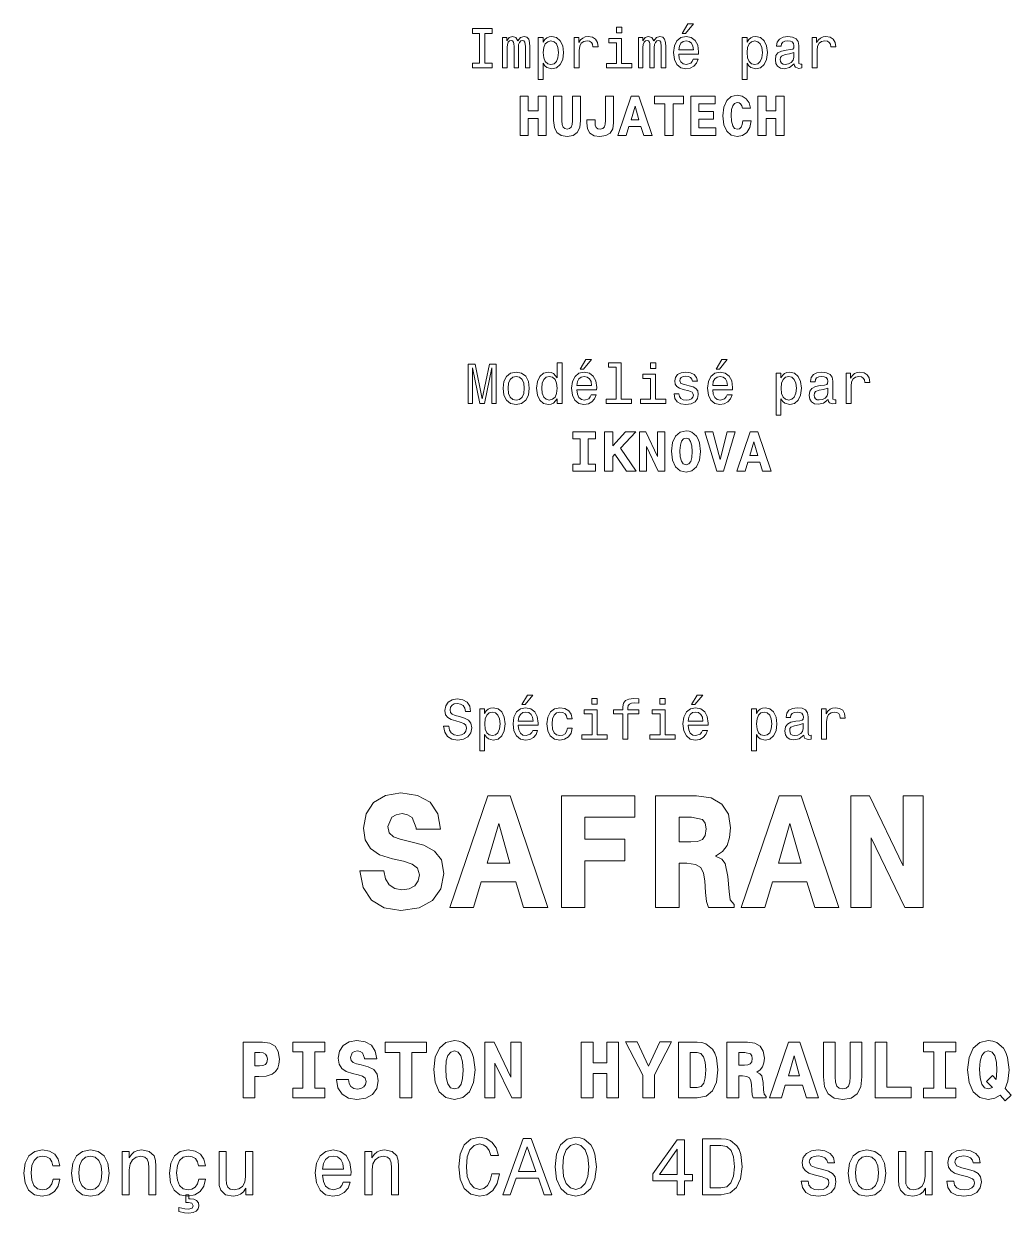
# Model space of a CAD drawing. Extents: x 101 to 238, y 93 to 199.
# Drawn here: x 100.6 to 188.8, y 92.8 to 199.1 of the extents above; entities that cross this region are included whole.
import ezdxf

# ---------------------------------------------------------------- set-up
doc = ezdxf.new("R2010")
doc.units = 0

msp = doc.modelspace()

# ---------------------------------------------------------------- linework, layer by layer
at = {"color": 7, "lineweight": 13}
for points in [[(159.386169, 198.219742), (159.683716, 198.219742), (160.384735, 199.077087), (159.890488, 199.077087)], [(141.286026, 195.567001), (140.640488, 195.567001), (140.640488, 195.143372), (142.395538, 195.143372), (142.395538, 195.567001), (141.75, 195.567001), (141.75, 198.219742), (142.395538, 198.219742), (142.395538, 198.643372), (140.640488, 198.643372), (140.640488, 198.219742), (141.286026, 198.219742)], [(143.333572, 195.143372), (143.742081, 195.143372), (143.742081, 196.953888), (143.767288, 197.226227), (143.842941, 197.422913), (143.958939, 197.53891), (144.110229, 197.58429), (144.231262, 197.543945), (144.311966, 197.443085), (144.35231, 197.271606), (144.367432, 197.044662), (144.367432, 195.143372), (144.750717, 195.143372), (144.750717, 196.953888), (144.77594, 197.221176), (144.851578, 197.417862), (144.972626, 197.53891), (145.123917, 197.58429), (145.244965, 197.543945), (145.325653, 197.443085), (145.376083, 197.044662), (145.376083, 195.143372), (145.784576, 195.143372), (145.784576, 197.014404), (145.759369, 197.40274), (145.67868, 197.700287), (145.517288, 197.881851), (145.255051, 197.947403), (144.947403, 197.846542), (144.710373, 197.554031), (144.523773, 197.841492), (144.21109, 197.947403), (143.92363, 197.846542), (143.726944, 197.564117), (143.726944, 197.851578), (143.333572, 197.851578)], [(146.964691, 197.432999), (146.964691, 197.851578), (146.520889, 197.851578), (146.520889, 194.094376), (146.964691, 194.094376), (146.964691, 195.556915), (147.121033, 195.319885), (147.297546, 195.163544), (147.741348, 195.047546), (148.164978, 195.143372), (148.497833, 195.430832), (148.714691, 195.88472), (148.795395, 196.5), (148.714691, 197.110229), (148.497833, 197.564117), (148.164978, 197.846542), (147.741348, 197.947403), (147.499283, 197.917145), (147.292511, 197.82132), (147.115997, 197.659943)], [(149.748566, 195.143372), (150.192368, 195.143372), (150.192368, 196.691635), (150.237747, 197.064835), (150.373917, 197.332138), (150.595825, 197.493515), (150.893372, 197.548996), (151.11528, 197.513687), (151.281708, 197.412827), (151.382568, 197.241348), (151.417862, 197.009369), (151.866714, 197.009369), (151.806198, 197.417862), (151.639771, 197.710373), (151.362396, 197.886887), (150.984146, 197.947403), (150.726944, 197.907059), (150.505035, 197.806198), (150.30835, 197.63472), (150.152023, 197.40274), (150.152023, 197.851578), (149.748566, 197.851578)], [(153.974777, 195.516571), (153.974777, 197.760803), (152.835022, 197.760803), (152.835022, 197.382568), (153.530975, 197.382568), (153.530975, 195.516571), (152.623199, 195.516571), (152.623199, 195.143372), (154.892654, 195.143372), (154.892654, 195.516571)], [(153.989914, 198.764404), (153.520889, 198.764404), (153.520889, 198.260086), (153.989914, 198.260086)], [(155.477661, 195.143372), (155.886169, 195.143372), (155.886169, 196.953888), (155.911377, 197.226227), (155.98703, 197.422913), (156.103027, 197.53891), (156.254318, 197.58429), (156.375366, 197.543945), (156.456055, 197.443085), (156.496399, 197.271606), (156.511536, 197.044662), (156.511536, 195.143372), (156.894806, 195.143372), (156.894806, 196.953888), (156.920029, 197.221176), (156.995682, 197.417862), (157.116714, 197.53891), (157.268005, 197.58429), (157.389053, 197.543945), (157.469742, 197.443085), (157.520172, 197.044662), (157.520172, 195.143372), (157.92868, 195.143372), (157.92868, 197.014404), (157.903458, 197.40274), (157.822769, 197.700287), (157.661377, 197.881851), (157.399139, 197.947403), (157.091492, 197.846542), (156.854462, 197.554031), (156.667862, 197.841492), (156.355194, 197.947403), (156.067719, 197.846542), (155.871033, 197.564117), (155.871033, 197.851578), (155.477661, 197.851578)], [(159.078537, 196.368881), (160.853745, 196.368881), (160.858795, 196.575653), (160.778107, 197.155624), (160.556198, 197.58934), (160.203171, 197.851578), (159.734146, 197.947403), (159.275223, 197.846542), (158.922195, 197.564117), (158.695251, 197.105194), (158.614548, 196.5), (158.690201, 195.879684), (158.917145, 195.425797), (159.265137, 195.143372), (159.719025, 195.047546), (160.112396, 195.113113), (160.435165, 195.284576), (160.672195, 195.556915), (160.80835, 195.920029), (160.369598, 195.920029), (160.278824, 195.718292), (160.14769, 195.567001), (159.77449, 195.445969), (159.48703, 195.501434), (159.270172, 195.677948), (159.128967, 195.965424), (159.078537, 196.353745)], [(165.180832, 197.432999), (165.180832, 197.851578), (164.73703, 197.851578), (164.73703, 194.094376), (165.180832, 194.094376), (165.180832, 195.556915), (165.337173, 195.319885), (165.513687, 195.163544), (165.957489, 195.047546), (166.381119, 195.143372), (166.713974, 195.430832), (166.930832, 195.88472), (167.011536, 196.5), (166.930832, 197.110229), (166.713974, 197.564117), (166.381119, 197.846542), (165.957489, 197.947403), (165.715424, 197.917145), (165.508652, 197.82132), (165.332138, 197.659943)], [(169.407059, 195.496399), (169.407059, 195.481262), (169.432281, 195.309799), (169.507919, 195.188766), (169.825653, 195.092941), (170.072769, 195.133286), (170.072769, 195.476227), (169.966858, 195.46109), (169.825653, 195.526657), (169.80043, 195.728394), (169.80043, 197.130402), (169.739914, 197.48848), (169.5634, 197.740631), (169.255768, 197.891937), (168.822052, 197.947403), (168.398407, 197.886887), (168.085739, 197.715424), (167.889053, 197.44812), (167.823486, 197.095108), (167.823486, 197.064835), (168.221893, 197.064835), (168.257202, 197.276657), (168.368149, 197.427948), (168.549713, 197.518738), (168.806915, 197.554031), (169.054031, 197.528824), (169.230545, 197.453171), (169.336456, 197.322052), (169.371765, 197.140488), (169.351593, 196.92868), (169.270889, 196.822769), (169.069168, 196.772339), (168.690918, 196.731995), (168.257202, 196.641205), (167.94957, 196.479828), (167.768005, 196.227661), (167.71254, 195.854462), (167.76297, 195.521606), (167.919312, 195.27449), (168.171463, 195.118149), (168.519455, 195.062683), (168.988464, 195.168594)], [(171.000717, 195.143372), (171.444519, 195.143372), (171.444519, 196.691635), (171.489914, 197.064835), (171.626083, 197.332138), (171.847977, 197.493515), (172.145538, 197.548996), (172.367432, 197.513687), (172.533859, 197.412827), (172.63472, 197.241348), (172.670029, 197.009369), (173.118866, 197.009369), (173.05835, 197.417862), (172.891937, 197.710373), (172.614548, 197.886887), (172.236313, 197.947403), (171.979111, 197.907059), (171.757202, 197.806198), (171.560516, 197.63472), (171.404175, 197.40274), (171.404175, 197.851578), (171.000717, 197.851578)], [(147.66571, 195.445969), (147.368149, 195.51152), (147.151291, 195.713257), (147.015137, 196.041061), (146.969742, 196.5), (147.015137, 196.953888), (147.151291, 197.281708), (147.368149, 197.478394), (147.66571, 197.548996), (147.938034, 197.478394), (148.154907, 197.276657), (148.291061, 196.948853), (148.341492, 196.5), (148.291061, 196.046112), (148.154907, 195.713257), (147.938034, 195.51152)], [(159.078537, 196.742081), (159.134003, 197.090057), (159.270172, 197.34726), (159.476944, 197.503601), (159.749283, 197.559082), (160.016571, 197.503601), (160.223343, 197.34726), (160.349426, 197.090057), (160.394806, 196.742081)], [(165.881851, 195.445969), (165.58429, 195.51152), (165.367432, 195.713257), (165.231262, 196.041061), (165.185883, 196.5), (165.231262, 196.953888), (165.367432, 197.281708), (165.58429, 197.478394), (165.881851, 197.548996), (166.154175, 197.478394), (166.371033, 197.276657), (166.507202, 196.948853), (166.557632, 196.5), (166.507202, 196.046112), (166.371033, 195.713257), (166.154175, 195.51152)], [(169.356628, 196.091492), (169.296112, 195.829254), (169.13472, 195.627518), (168.892654, 195.496399), (168.595093, 195.451004), (168.403458, 195.476227), (168.267288, 195.556915), (168.181549, 195.69812), (168.156342, 195.894806), (168.176514, 196.07132), (168.257202, 196.197403), (168.579971, 196.338623), (168.988464, 196.399139), (169.356628, 196.520172)], [(144.902008, 192.596542), (144.902008, 189.096542), (145.638321, 189.096542), (145.638321, 190.624634), (146.505768, 190.624634), (146.505768, 189.096542), (147.23703, 189.096542), (147.23703, 192.596542), (146.505768, 192.596542), (146.505768, 191.285309), (145.638321, 191.285309), (145.638321, 192.596542)], [(147.90274, 192.596542), (147.90274, 190.427948), (147.973343, 189.797546), (148.195236, 189.348709), (148.568436, 189.091492), (149.108063, 189.000717), (149.632568, 189.091492), (150.010803, 189.353745), (150.237747, 189.797546), (150.3134, 190.427948), (150.3134, 192.596542), (149.577087, 192.596542), (149.577087, 190.407776), (149.551865, 190.079971), (149.476227, 189.842941), (149.329971, 189.706772), (149.108063, 189.661377), (148.896255, 189.706772), (148.75, 189.842941), (148.664261, 190.074936), (148.639038, 190.407776), (148.639038, 192.596542)], [(151.604462, 190.498566), (150.873199, 190.498566), (150.858063, 190.21109), (150.928665, 189.676514), (151.140488, 189.298279), (151.508636, 189.07637), (152.033142, 189.000717), (152.572769, 189.081406), (152.951004, 189.303314), (153.177948, 189.681564), (153.253601, 190.216141), (153.253601, 192.596542), (152.522339, 192.596542), (152.522339, 190.432999), (152.507202, 190.100143), (152.446686, 189.853027), (152.305466, 189.706772), (152.0634, 189.656342), (151.846542, 189.69165), (151.705322, 189.812683), (151.624634, 190.014404), (151.599426, 190.30188)], [(154.832123, 192.596542), (153.646973, 189.096542), (154.388321, 189.096542), (154.625351, 189.898422), (155.704605, 189.898422), (155.951721, 189.096542), (156.708206, 189.096542), (155.528091, 192.596542)], [(157.847977, 191.930832), (157.847977, 189.096542), (158.579254, 189.096542), (158.579254, 191.930832), (159.507202, 191.930832), (159.507202, 192.596542), (156.920029, 192.596542), (156.920029, 191.930832)], [(160.162827, 192.596542), (160.162827, 189.096542), (162.386887, 189.096542), (162.386887, 189.762253), (160.889038, 189.762253), (160.889038, 190.564117), (162.195236, 190.564117), (162.195236, 191.234863), (160.889038, 191.234863), (160.889038, 191.930832), (162.346542, 191.930832), (162.346542, 192.596542)], [(164.822769, 190.39769), (164.762238, 190.074936), (164.656342, 189.842941), (164.505035, 189.701736), (164.318436, 189.656342), (164.07132, 189.731995), (163.904892, 189.969025), (163.804031, 190.362396), (163.773773, 190.912109), (163.804031, 191.401291), (163.909943, 191.754318), (164.07637, 191.966141), (164.30835, 192.036743), (164.474777, 192.001434), (164.610947, 191.91066), (164.711807, 191.754318), (164.777374, 191.542511), (165.503601, 191.542511), (165.367432, 192.016571), (165.110229, 192.379684), (164.747116, 192.611679), (164.3134, 192.692368), (163.778809, 192.566284), (163.370316, 192.213257), (163.108063, 191.633286), (163.017288, 190.846542), (163.108063, 190.054749), (163.370316, 189.474777), (163.778809, 189.121765), (164.3134, 189.000717), (164.78746, 189.096542), (165.16571, 189.368881), (165.427948, 189.807632), (165.559082, 190.39769)], [(166.154175, 192.596542), (166.154175, 189.096542), (166.890488, 189.096542), (166.890488, 190.624634), (167.757919, 190.624634), (167.757919, 189.096542), (168.489197, 189.096542), (168.489197, 192.596542), (167.757919, 192.596542), (167.757919, 191.285309), (166.890488, 191.285309), (166.890488, 192.596542)], [(155.175064, 191.72406), (155.523056, 190.48848), (154.817001, 190.48848)], [(150.278091, 168.219742), (150.575653, 168.219742), (151.276657, 169.077087), (150.782425, 169.077087)], [(162.422195, 168.219742), (162.719742, 168.219742), (163.420746, 169.077087), (162.926514, 169.077087)], [(140.257202, 165.143372), (140.645538, 165.143372), (140.645538, 168.320602), (141.301147, 165.143372), (141.734863, 165.143372), (142.385452, 168.320602), (142.385452, 165.143372), (142.778824, 165.143372), (142.778824, 168.643372), (142.163544, 168.643372), (141.518005, 165.556915), (140.877518, 168.643372), (140.257202, 168.643372)], [(148.210373, 165.561966), (148.210373, 165.143372), (148.654175, 165.143372), (148.654175, 168.764404), (148.215424, 168.764404), (148.215424, 167.438034), (147.877518, 167.82132), (147.670746, 167.912109), (147.433716, 167.947403), (147.005051, 167.846542), (146.672195, 167.564117), (146.455338, 167.110229), (146.379684, 166.5), (146.455338, 165.889771), (146.672195, 165.430832), (147.005051, 165.143372), (147.433716, 165.047546), (147.670746, 165.082855), (147.882568, 165.17363)], [(153.500717, 168.391205), (153.500717, 165.516571), (152.587891, 165.516571), (152.587891, 165.143372), (154.85231, 165.143372), (154.85231, 165.516571), (153.944519, 165.516571), (153.944519, 168.764404), (152.804749, 168.764404), (152.804749, 168.391205)], [(157.02594, 168.764404), (156.556915, 168.764404), (156.556915, 168.260086), (157.02594, 168.260086)], [(143.378967, 166.494949), (143.459656, 165.879684), (143.69165, 165.425797), (144.059799, 165.143372), (144.554031, 165.047546), (145.043228, 165.143372), (145.411377, 165.420746), (145.643372, 165.874634), (145.729111, 166.494949), (145.643372, 167.110229), (145.411377, 167.569168), (145.043228, 167.846542), (144.554031, 167.947403), (144.059799, 167.846542), (143.69165, 167.564117), (143.459656, 167.110229)], [(143.832855, 166.5), (143.878235, 166.953888), (144.019455, 167.281708), (144.246399, 167.483429), (144.554031, 167.554031), (144.856628, 167.483429), (145.083572, 167.286743), (145.224777, 166.953888), (145.275223, 166.5), (145.224777, 166.041061), (145.083572, 165.708206), (144.856628, 165.506485), (144.554031, 165.440918), (144.246399, 165.506485), (144.019455, 165.708206), (143.878235, 166.041061)], [(147.509369, 167.548996), (147.80188, 167.478394), (148.023773, 167.281708), (148.154907, 166.953888), (148.205338, 166.5), (148.154907, 166.041061), (148.023773, 165.713257), (147.80188, 165.51152), (147.509369, 165.445969), (147.231995, 165.51152), (147.020172, 165.713257), (146.878967, 166.046112), (146.833572, 166.5), (146.878967, 166.948853), (147.020172, 167.276657), (147.231995, 167.478394)], [(149.970459, 166.368881), (151.745682, 166.368881), (151.750717, 166.575653), (151.670029, 167.155624), (151.44812, 167.58934), (151.095108, 167.851578), (150.626083, 167.947403), (150.167145, 167.846542), (149.814117, 167.564117), (149.587173, 167.105194), (149.506485, 166.5), (149.582138, 165.879684), (149.809082, 165.425797), (150.157059, 165.143372), (150.610947, 165.047546), (151.004318, 165.113113), (151.327087, 165.284576), (151.564117, 165.556915), (151.700287, 165.920029), (151.261536, 165.920029), (151.170746, 165.718292), (151.039627, 165.567001), (150.666428, 165.445969), (150.378967, 165.501434), (150.162109, 165.677948), (150.020889, 165.965424), (149.970459, 166.353745)], [(149.970459, 166.742081), (150.02594, 167.090057), (150.162109, 167.34726), (150.368881, 167.503601), (150.641205, 167.559082), (150.908508, 167.503601), (151.11528, 167.34726), (151.241348, 167.090057), (151.286743, 166.742081)], [(157.010803, 165.516571), (157.010803, 167.760803), (155.871033, 167.760803), (155.871033, 167.382568), (156.567001, 167.382568), (156.567001, 165.516571), (155.659225, 165.516571), (155.659225, 165.143372), (157.92868, 165.143372), (157.92868, 165.516571)], [(160.016571, 166.721909), (159.587891, 166.822769), (159.270172, 166.938766), (159.164261, 167.175797), (159.194519, 167.342224), (159.30043, 167.463257), (159.471909, 167.53891), (159.719025, 167.569168), (159.956055, 167.53891), (160.142654, 167.44812), (160.263687, 167.311966), (160.314117, 167.130402), (160.747833, 167.130402), (160.747833, 167.140488), (160.672195, 167.468292), (160.465424, 167.72551), (160.142654, 167.886887), (159.719025, 167.947403), (159.290344, 167.886887), (158.977661, 167.720459), (158.780975, 167.473343), (158.720459, 167.16066), (158.765854, 166.858063), (158.907059, 166.646255), (159.139053, 166.494949), (159.476944, 166.389053), (159.971176, 166.268005), (160.273773, 166.141937), (160.354462, 166.041061), (160.384735, 165.889771), (160.33934, 165.703171), (160.218292, 165.561966), (160.021606, 165.471176), (159.759369, 165.440918), (159.481995, 165.471176), (159.280258, 165.577087), (159.144089, 165.748566), (159.088623, 165.985596), (158.659943, 165.985596), (158.730545, 165.582138), (158.937317, 165.289627), (159.265137, 165.113113), (159.719025, 165.047546), (160.193085, 165.113113), (160.541061, 165.289627), (160.752884, 165.572052), (160.828537, 165.940201), (160.773056, 166.257919), (160.616714, 166.474777), (160.359512, 166.615997)], [(162.114563, 166.368881), (163.889771, 166.368881), (163.894806, 166.575653), (163.814117, 167.155624), (163.592224, 167.58934), (163.239197, 167.851578), (162.770172, 167.947403), (162.311249, 167.846542), (161.958221, 167.564117), (161.731262, 167.105194), (161.650574, 166.5), (161.726227, 165.879684), (161.953171, 165.425797), (162.301147, 165.143372), (162.755051, 165.047546), (163.148422, 165.113113), (163.471191, 165.284576), (163.708221, 165.556915), (163.844376, 165.920029), (163.405624, 165.920029), (163.31485, 165.718292), (163.183716, 165.567001), (162.810516, 165.445969), (162.523056, 165.501434), (162.306198, 165.677948), (162.164993, 165.965424), (162.114563, 166.353745)], [(162.114563, 166.742081), (162.170029, 167.090057), (162.306198, 167.34726), (162.51297, 167.503601), (162.785309, 167.559082), (163.052597, 167.503601), (163.259369, 167.34726), (163.385452, 167.090057), (163.430832, 166.742081)], [(168.216858, 167.432999), (168.216858, 167.851578), (167.773056, 167.851578), (167.773056, 164.094376), (168.216858, 164.094376), (168.216858, 165.556915), (168.373199, 165.319885), (168.549713, 165.163544), (168.993515, 165.047546), (169.417145, 165.143372), (169.75, 165.430832), (169.966858, 165.88472), (170.047546, 166.5), (169.966858, 167.110229), (169.75, 167.564117), (169.417145, 167.846542), (168.993515, 167.947403), (168.751434, 167.917145), (168.544662, 167.82132), (168.368149, 167.659943)], [(168.917862, 165.445969), (168.620316, 165.51152), (168.403458, 165.713257), (168.267288, 166.041061), (168.221893, 166.5), (168.267288, 166.953888), (168.403458, 167.281708), (168.620316, 167.478394), (168.917862, 167.548996), (169.190201, 167.478394), (169.407059, 167.276657), (169.543228, 166.948853), (169.593658, 166.5), (169.543228, 166.046112), (169.407059, 165.713257), (169.190201, 165.51152)], [(172.443085, 165.496399), (172.443085, 165.481262), (172.468292, 165.309799), (172.543945, 165.188766), (172.861664, 165.092941), (173.108795, 165.133286), (173.108795, 165.476227), (173.002884, 165.46109), (172.861664, 165.526657), (172.836456, 165.728394), (172.836456, 167.130402), (172.77594, 167.48848), (172.599426, 167.740631), (172.291779, 167.891937), (171.858063, 167.947403), (171.434433, 167.886887), (171.121765, 167.715424), (170.925079, 167.44812), (170.859512, 167.095108), (170.859512, 167.064835), (171.257919, 167.064835), (171.293228, 167.276657), (171.404175, 167.427948), (171.585739, 167.518738), (171.842941, 167.554031), (172.090057, 167.528824), (172.266571, 167.453171), (172.372482, 167.322052), (172.407776, 167.140488), (172.387604, 166.92868), (172.306915, 166.822769), (172.105194, 166.772339), (171.726944, 166.731995), (171.293228, 166.641205), (170.985596, 166.479828), (170.804031, 166.227661), (170.748566, 165.854462), (170.798996, 165.521606), (170.955322, 165.27449), (171.207489, 165.118149), (171.555481, 165.062683), (172.02449, 165.168594)], [(174.036743, 165.143372), (174.480545, 165.143372), (174.480545, 166.691635), (174.52594, 167.064835), (174.662109, 167.332138), (174.884003, 167.493515), (175.181549, 167.548996), (175.403458, 167.513687), (175.569885, 167.412827), (175.670746, 167.241348), (175.706055, 167.009369), (176.154892, 167.009369), (176.094376, 167.417862), (175.927948, 167.710373), (175.650574, 167.886887), (175.272339, 167.947403), (175.015137, 167.907059), (174.793228, 167.806198), (174.596542, 167.63472), (174.440201, 167.40274), (174.440201, 167.851578), (174.036743, 167.851578)], [(172.392654, 166.091492), (172.332123, 165.829254), (172.170746, 165.627518), (171.92868, 165.496399), (171.631119, 165.451004), (171.439484, 165.476227), (171.303314, 165.556915), (171.217575, 165.69812), (171.192368, 165.894806), (171.21254, 166.07132), (171.293228, 166.197403), (171.615997, 166.338623), (172.02449, 166.399139), (172.392654, 166.520172)], [(158.438034, 160.881851), (158.523773, 160.074936), (158.786011, 159.484863), (159.194519, 159.121765), (159.734146, 159.000717), (160.263687, 159.121765), (160.677231, 159.479828), (160.934433, 160.059799), (161.030258, 160.846542), (160.934433, 161.62825), (160.823486, 161.945969), (160.677231, 162.208221), (160.263687, 162.566284), (160.01152, 162.657059), (159.734146, 162.692368), (159.199554, 162.566284), (158.791061, 162.213257), (158.528809, 161.643372)], [(150.257919, 161.991348), (150.257919, 159.701736), (149.617432, 159.701736), (149.617432, 159.096542), (151.63472, 159.096542), (151.63472, 159.701736), (150.994232, 159.701736), (150.994232, 161.991348), (151.63472, 161.991348), (151.63472, 162.596542), (149.617432, 162.596542), (149.617432, 161.991348)], [(152.456772, 162.596542), (152.456772, 159.096542), (153.182983, 159.096542), (153.182983, 160.412827), (153.364548, 160.609512), (154.408493, 159.096542), (155.291061, 159.096542), (153.878952, 161.139053), (155.260803, 162.596542), (154.327805, 162.596542), (153.182983, 161.355911), (153.182983, 162.596542)], [(155.5634, 162.596542), (155.5634, 159.096542), (156.193802, 159.096542), (156.193802, 161.280258), (157.247833, 159.096542), (157.827805, 159.096542), (157.827805, 162.596542), (157.197403, 162.596542), (157.197403, 160.40274), (156.143372, 162.596542)], [(159.734146, 162.041794), (159.971176, 161.966141), (160.137604, 161.739197), (160.238464, 161.360947), (160.273773, 160.836456), (160.243515, 160.317001), (160.14769, 159.953888), (159.981262, 159.731995), (159.744232, 159.661377), (159.48703, 159.73703), (159.315552, 159.97406), (159.219727, 160.372482), (159.189468, 160.932281), (159.224777, 161.411377), (159.330688, 161.759369), (159.502151, 161.966141)], [(162.13472, 162.601593), (161.403458, 162.601593), (162.47261, 159.096542), (163.067719, 159.096542), (164.136887, 162.601593), (163.395523, 162.601593), (162.770172, 160.125366)], [(165.458206, 162.596542), (164.273041, 159.096542), (165.014404, 159.096542), (165.251434, 159.898422), (166.330688, 159.898422), (166.577805, 159.096542), (167.33429, 159.096542), (166.154175, 162.596542)], [(165.801147, 161.72406), (166.149124, 160.48848), (165.443085, 160.48848)], [(138.528091, 136.298264), (138.069168, 136.298264), (138.170029, 135.763687), (138.422195, 135.370316), (138.810516, 135.133286), (139.335007, 135.047546), (139.854462, 135.128235), (140.242798, 135.350143), (140.489914, 135.69812), (140.580688, 136.157059), (140.505035, 136.570602), (140.293228, 136.837891), (139.950287, 137.014404), (139.491348, 137.145538), (139.097977, 137.241348), (138.840775, 137.35231), (138.694519, 137.513687), (138.649139, 137.765854), (138.694519, 137.992798), (138.825653, 138.164261), (139.027374, 138.280258), (139.304749, 138.320602), (139.587173, 138.270172), (139.809082, 138.134003), (139.955338, 137.907059), (140.02594, 137.599426), (140.484863, 137.599426), (140.484863, 137.609512), (140.404175, 138.083572), (140.167145, 138.4366), (139.793945, 138.658508), (139.289627, 138.734146), (138.835739, 138.658508), (138.482712, 138.446686), (138.255768, 138.118881), (138.175064, 137.695251), (138.240631, 137.317001), (138.432281, 137.059799), (138.734863, 136.888321), (139.148407, 136.757202), (139.556915, 136.641205), (139.864548, 136.530258), (140.051147, 136.368881), (140.116714, 136.106628), (140.056198, 135.83934), (139.899857, 135.637604), (139.662827, 135.51152), (139.355179, 135.471176), (139.012253, 135.526657), (138.75, 135.688034), (138.583572, 135.950287)], [(145.048996, 138.219742), (145.346542, 138.219742), (146.047546, 139.077087), (145.553314, 139.077087)], [(151.796829, 138.764404), (151.327805, 138.764404), (151.327805, 138.260086), (151.796829, 138.260086)], [(154.07637, 137.382568), (154.07637, 135.143372), (154.520172, 135.143372), (154.520172, 137.382568), (155.528824, 137.382568), (155.528824, 137.760803), (154.520172, 137.760803), (154.520172, 137.927231), (154.555481, 138.128967), (154.671463, 138.265137), (154.868149, 138.345825), (155.150574, 138.376083), (155.528824, 138.355911), (155.528824, 138.739197), (155.049713, 138.764404), (154.615997, 138.719025), (154.3134, 138.582855), (154.131836, 138.345825), (154.07637, 138.007919), (154.07637, 137.760803), (153.264404, 137.760803), (153.264404, 137.382568)], [(157.868881, 138.764404), (157.399857, 138.764404), (157.399857, 138.260086), (157.868881, 138.260086)], [(160.229111, 138.219742), (160.526657, 138.219742), (161.227661, 139.077087), (160.733429, 139.077087)], [(141.735596, 137.432999), (141.735596, 137.851578), (141.291779, 137.851578), (141.291779, 134.094376), (141.735596, 134.094376), (141.735596, 135.556915), (141.891937, 135.319885), (142.068436, 135.163544), (142.512253, 135.047546), (142.935883, 135.143372), (143.268738, 135.430832), (143.485596, 135.88472), (143.566284, 136.5), (143.485596, 137.110229), (143.268738, 137.564117), (142.935883, 137.846542), (142.512253, 137.947403), (142.270172, 137.917145), (142.0634, 137.82132), (141.886887, 137.659943)], [(142.4366, 135.445969), (142.139053, 135.51152), (141.922195, 135.713257), (141.786026, 136.041061), (141.740631, 136.5), (141.786026, 136.953888), (141.922195, 137.281708), (142.139053, 137.478394), (142.4366, 137.548996), (142.708939, 137.478394), (142.925797, 137.276657), (143.061966, 136.948853), (143.112396, 136.5), (143.061966, 136.046112), (142.925797, 135.713257), (142.708939, 135.51152)], [(144.741348, 136.368881), (146.516571, 136.368881), (146.521606, 136.575653), (146.440918, 137.155624), (146.219025, 137.58934), (145.865997, 137.851578), (145.396973, 137.947403), (144.938034, 137.846542), (144.585007, 137.564117), (144.358063, 137.105194), (144.277374, 136.5), (144.353027, 135.879684), (144.579971, 135.425797), (144.927948, 135.143372), (145.381836, 135.047546), (145.775208, 135.113113), (146.097977, 135.284576), (146.335007, 135.556915), (146.471176, 135.920029), (146.032425, 135.920029), (145.941635, 135.718292), (145.810516, 135.567001), (145.437317, 135.445969), (145.149857, 135.501434), (144.932999, 135.677948), (144.791779, 135.965424), (144.741348, 136.353745)], [(144.741348, 136.742081), (144.796829, 137.090057), (144.932999, 137.34726), (145.139771, 137.503601), (145.412109, 137.559082), (145.679398, 137.503601), (145.886169, 137.34726), (146.012253, 137.090057), (146.057632, 136.742081)], [(149.113831, 136.953888), (149.552597, 136.953888), (149.461823, 137.357346), (149.244949, 137.675079), (148.907059, 137.871765), (148.468292, 137.947403), (147.984146, 137.846542), (147.615997, 137.564117), (147.384003, 137.105194), (147.303314, 136.489914), (147.378967, 135.879684), (147.605911, 135.425797), (147.963974, 135.143372), (148.453171, 135.047546), (148.886887, 135.123199), (149.224777, 135.335007), (149.456772, 135.667862), (149.557632, 136.111664), (149.134003, 136.111664), (149.05835, 135.829254), (148.917145, 135.617432), (148.715424, 135.486313), (148.468292, 135.445969), (148.16066, 135.51152), (147.938766, 135.713257), (147.802597, 136.041061), (147.757202, 136.505035), (147.802597, 136.958939), (147.943802, 137.286743), (148.170746, 137.48848), (148.468292, 137.559082), (148.730545, 137.513687), (148.927231, 137.39769), (149.05835, 137.206055)], [(151.781693, 135.516571), (151.781693, 137.760803), (150.641937, 137.760803), (150.641937, 137.382568), (151.337891, 137.382568), (151.337891, 135.516571), (150.430115, 135.516571), (150.430115, 135.143372), (152.69957, 135.143372), (152.69957, 135.516571)], [(157.853745, 135.516571), (157.853745, 137.760803), (156.713974, 137.760803), (156.713974, 137.382568), (157.409943, 137.382568), (157.409943, 135.516571), (156.502167, 135.516571), (156.502167, 135.143372), (158.771606, 135.143372), (158.771606, 135.516571)], [(159.921478, 136.368881), (161.696686, 136.368881), (161.701721, 136.575653), (161.621033, 137.155624), (161.399139, 137.58934), (161.046112, 137.851578), (160.577087, 137.947403), (160.118164, 137.846542), (159.765137, 137.564117), (159.538177, 137.105194), (159.457489, 136.5), (159.533142, 135.879684), (159.760086, 135.425797), (160.108063, 135.143372), (160.561966, 135.047546), (160.955338, 135.113113), (161.278107, 135.284576), (161.515137, 135.556915), (161.651291, 135.920029), (161.21254, 135.920029), (161.121765, 135.718292), (160.990631, 135.567001), (160.617432, 135.445969), (160.329971, 135.501434), (160.113113, 135.677948), (159.971909, 135.965424), (159.921478, 136.353745)], [(159.921478, 136.742081), (159.976944, 137.090057), (160.113113, 137.34726), (160.319885, 137.503601), (160.592224, 137.559082), (160.859512, 137.503601), (161.066284, 137.34726), (161.192368, 137.090057), (161.237747, 136.742081)], [(166.023773, 137.432999), (166.023773, 137.851578), (165.579971, 137.851578), (165.579971, 134.094376), (166.023773, 134.094376), (166.023773, 135.556915), (166.180115, 135.319885), (166.356628, 135.163544), (166.80043, 135.047546), (167.22406, 135.143372), (167.556915, 135.430832), (167.773773, 135.88472), (167.854462, 136.5), (167.773773, 137.110229), (167.556915, 137.564117), (167.22406, 137.846542), (166.80043, 137.947403), (166.55835, 137.917145), (166.351578, 137.82132), (166.175064, 137.659943)], [(166.724777, 135.445969), (166.427231, 135.51152), (166.210373, 135.713257), (166.074203, 136.041061), (166.028809, 136.5), (166.074203, 136.953888), (166.210373, 137.281708), (166.427231, 137.478394), (166.724777, 137.548996), (166.997116, 137.478394), (167.213974, 137.276657), (167.350143, 136.948853), (167.400574, 136.5), (167.350143, 136.046112), (167.213974, 135.713257), (166.997116, 135.51152)], [(170.25, 135.496399), (170.25, 135.481262), (170.275208, 135.309799), (170.350861, 135.188766), (170.668579, 135.092941), (170.91571, 135.133286), (170.91571, 135.476227), (170.809799, 135.46109), (170.668579, 135.526657), (170.643372, 135.728394), (170.643372, 137.130402), (170.582855, 137.48848), (170.406342, 137.740631), (170.098694, 137.891937), (169.664978, 137.947403), (169.241348, 137.886887), (168.92868, 137.715424), (168.731995, 137.44812), (168.666428, 137.095108), (168.666428, 137.064835), (169.064835, 137.064835), (169.100143, 137.276657), (169.21109, 137.427948), (169.392654, 137.518738), (169.649857, 137.554031), (169.896973, 137.528824), (170.073486, 137.453171), (170.179398, 137.322052), (170.214691, 137.140488), (170.194519, 136.92868), (170.113831, 136.822769), (169.912109, 136.772339), (169.533859, 136.731995), (169.100143, 136.641205), (168.792511, 136.479828), (168.610947, 136.227661), (168.555481, 135.854462), (168.605911, 135.521606), (168.762238, 135.27449), (169.014404, 135.118149), (169.362396, 135.062683), (169.831406, 135.168594)], [(171.843658, 135.143372), (172.28746, 135.143372), (172.28746, 136.691635), (172.332855, 137.064835), (172.469025, 137.332138), (172.690918, 137.493515), (172.988464, 137.548996), (173.210373, 137.513687), (173.376801, 137.412827), (173.477661, 137.241348), (173.51297, 137.009369), (173.961807, 137.009369), (173.901291, 137.417862), (173.734863, 137.710373), (173.457489, 137.886887), (173.079254, 137.947403), (172.822052, 137.907059), (172.600143, 137.806198), (172.403458, 137.63472), (172.247116, 137.40274), (172.247116, 137.851578), (171.843658, 137.851578)], [(170.19957, 136.091492), (170.139038, 135.829254), (169.977661, 135.627518), (169.735596, 135.496399), (169.438034, 135.451004), (169.246399, 135.476227), (169.110229, 135.556915), (169.02449, 135.69812), (168.999283, 135.894806), (169.019455, 136.07132), (169.100143, 136.197403), (169.422913, 136.338623), (169.831406, 136.399139), (170.19957, 136.520172)], [(137.795395, 127.094376), (137.55043, 128.463257), (136.858795, 129.486313), (135.749283, 130.105911), (134.236313, 130.336456), (132.867432, 130.105911), (131.815567, 129.457489), (131.138336, 128.463257), (130.907776, 127.180832), (131.066284, 126.12896), (131.541794, 125.350861), (132.348709, 124.803314), (133.501434, 124.443085), (134.495682, 124.212532), (135.259369, 123.967575), (135.734863, 123.607346), (135.907776, 123.016571), (135.792511, 122.454605), (135.489914, 122.036743), (134.985596, 121.76297), (134.337173, 121.676514), (133.703171, 121.791786), (133.198853, 122.123199), (132.867432, 122.656342), (132.737747, 123.376801), (130.590775, 123.376801), (130.878967, 121.863831), (131.628235, 120.739914), (132.766571, 120.048271), (134.250717, 119.803314), (135.878967, 120.048271), (137.074921, 120.696686), (137.824203, 121.748558), (138.083572, 123.131844), (137.867432, 124.342216), (137.262253, 125.134727), (136.296829, 125.653458), (135.014404, 125.999275), (134.17868, 126.1866), (133.587891, 126.417145), (133.213257, 126.76297), (133.097977, 127.324928), (133.429398, 128.146255), (133.818451, 128.376801), (134.351578, 128.477661), (134.855911, 128.376801), (135.259369, 128.117432), (135.605194, 127.209656), (135.605194, 127.094376)], [(142.017288, 130.077087), (138.631119, 120.077087), (140.749283, 120.077087), (141.426514, 122.368156), (144.510086, 122.368156), (145.216141, 120.077087), (147.377518, 120.077087), (144.005768, 130.077087)], [(148.616714, 130.077087), (148.616714, 120.077087), (150.69165, 120.077087), (150.69165, 124.270172), (154.265137, 124.270172), (154.265137, 126.1866), (150.677231, 126.1866), (150.677231, 128.175064), (155.144089, 128.175064), (155.144089, 130.077087)], [(157.017288, 130.077087), (157.017288, 120.077087), (159.121033, 120.077087), (159.121033, 124.039627), (159.812683, 124.039627), (160.590775, 123.938759), (161.066284, 123.650574), (161.296829, 123.16066), (161.39769, 122.454605), (161.469742, 121.431557), (161.556198, 120.610229), (161.729111, 120.077087), (164.020172, 120.077087), (164.020172, 120.350861), (163.688766, 120.76873), (163.573486, 121.503601), (163.472626, 122.843658), (163.242081, 124.025215), (162.925079, 124.414261), (162.377518, 124.688042), (162.982712, 125.091499), (163.400574, 125.639046), (163.631134, 126.330688), (163.717575, 127.195244), (163.515854, 128.420029), (162.939484, 129.327805), (161.98848, 129.875366), (160.677231, 130.077087)], [(168.040344, 130.077087), (164.654175, 120.077087), (166.772339, 120.077087), (167.44957, 122.368156), (170.533142, 122.368156), (171.239197, 120.077087), (173.400574, 120.077087), (170.028824, 130.077087)], [(174.466858, 130.077087), (174.466858, 120.077087), (176.268005, 120.077087), (176.268005, 126.316284), (179.279541, 120.077087), (180.9366, 120.077087), (180.9366, 130.077087), (179.135437, 130.077087), (179.135437, 123.809074), (176.123917, 130.077087)], [(142.997116, 127.58429), (143.991348, 124.054031), (141.97406, 124.054031)], [(159.121033, 128.175064), (160.230545, 128.175064), (161.210373, 127.958931), (161.455338, 127.627518), (161.541794, 127.108788), (161.455338, 126.518013), (161.195969, 126.157776), (160.763687, 125.984871), (160.158508, 125.941643), (159.121033, 125.941643)], [(169.020172, 127.58429), (170.014404, 124.054031), (167.997116, 124.054031)], [(120.144081, 108.061958), (120.144081, 103.061958), (121.195953, 103.061958), (121.195953, 104.978386), (121.548981, 104.978386), (122.226212, 105), (122.759354, 105.180115), (123.047539, 105.41787), (123.249268, 105.720459), (123.357338, 106.087898), (123.400566, 106.541786), (123.299698, 107.204613), (123.018723, 107.680115), (122.543221, 107.96109), (121.880394, 108.061958)], [(125.497108, 107.197403), (125.497108, 103.926514), (124.582123, 103.926514), (124.582123, 103.061958), (127.463966, 103.061958), (127.463966, 103.926514), (126.548981, 103.926514), (126.548981, 107.197403), (127.463966, 107.197403), (127.463966, 108.061958), (124.582123, 108.061958), (124.582123, 107.197403)], [(132.089325, 106.570602), (131.966843, 107.255043), (131.621033, 107.766571), (131.066269, 108.07637), (130.309784, 108.191643), (129.625351, 108.07637), (129.099411, 107.752159), (128.760803, 107.255043), (128.645523, 106.613831), (128.724777, 106.087898), (128.962524, 105.698845), (129.365982, 105.425072), (129.942352, 105.244957), (130.439468, 105.129684), (130.82132, 105.007202), (131.059067, 104.827087), (131.145523, 104.5317), (131.087891, 104.250717), (130.936584, 104.041786), (130.684433, 103.9049), (130.360214, 103.861671), (130.043213, 103.919304), (129.791061, 104.085014), (129.625351, 104.351585), (129.560516, 104.711815), (128.487015, 104.711815), (128.631119, 103.95533), (129.005753, 103.393372), (129.574921, 103.047546), (130.316986, 102.925072), (131.131119, 103.047546), (131.729095, 103.371758), (132.103729, 103.89769), (132.233414, 104.589333), (132.125351, 105.194527), (131.822754, 105.590775), (131.340042, 105.850143), (130.698837, 106.023056), (130.280975, 106.116714), (129.98558, 106.231987), (129.798264, 106.4049), (129.740631, 106.685875), (129.906326, 107.096542), (130.100861, 107.211815), (130.367432, 107.262245), (130.619583, 107.211815), (130.82132, 107.08213), (130.994232, 106.628242), (130.994232, 106.570602)], [(134.171463, 107.110947), (134.171463, 103.061958), (135.216125, 103.061958), (135.216125, 107.110947), (136.541779, 107.110947), (136.541779, 108.061958), (132.84581, 108.061958), (132.84581, 107.110947)], [(137.182983, 105.612389), (137.305466, 104.459656), (137.680099, 103.616714), (138.263672, 103.097984), (139.034576, 102.925072), (139.791061, 103.097984), (140.381836, 103.609512), (140.749268, 104.438042), (140.886154, 105.561958), (140.749268, 106.678673), (140.590759, 107.132561), (140.381836, 107.507202), (139.791061, 108.01873), (139.430832, 108.148415), (139.034576, 108.198845), (138.270889, 108.01873), (137.687317, 107.514404), (137.312668, 106.700287)], [(141.750702, 108.061958), (141.750702, 103.061958), (142.651291, 103.061958), (142.651291, 106.181557), (144.157043, 103.061958), (144.98558, 103.061958), (144.98558, 108.061958), (144.085007, 108.061958), (144.085007, 104.927956), (142.579239, 108.061958)], [(150.374634, 108.061958), (150.374634, 103.061958), (151.426498, 103.061958), (151.426498, 105.244957), (152.665695, 105.244957), (152.665695, 103.061958), (153.710358, 103.061958), (153.710358, 108.061958), (152.665695, 108.061958), (152.665695, 106.188759), (151.426498, 106.188759), (151.426498, 108.061958)], [(155.85733, 103.061958), (156.90921, 103.061958), (156.90921, 105.122475), (158.443787, 108.06916), (157.377502, 108.06916), (156.376068, 105.914986), (155.374634, 108.06916), (154.322754, 108.06916), (155.85733, 105.10807)], [(160.713257, 108.061958), (159.048981, 108.061958), (159.048981, 103.061958), (160.713257, 103.061958), (161.520172, 103.213257), (162.096527, 103.688759), (162.449554, 104.466858), (162.572037, 105.561958), (162.449554, 106.635445), (162.298264, 107.067719), (162.096527, 107.420746), (161.512955, 107.896255), (161.138321, 108.01873)], [(163.386169, 108.061958), (163.386169, 103.061958), (164.438034, 103.061958), (164.438034, 105.043228), (164.783859, 105.043228), (165.172913, 104.992798), (165.41066, 104.848701), (165.525925, 104.603745), (165.576355, 104.250717), (165.612381, 103.739189), (165.655609, 103.328529), (165.742065, 103.061958), (166.887604, 103.061958), (166.887604, 103.198845), (166.721893, 103.407776), (166.664261, 103.775215), (166.613831, 104.445244), (166.49855, 105.036018), (166.340057, 105.230545), (166.066284, 105.367432), (166.368866, 105.56916), (166.577805, 105.842941), (166.693085, 106.188759), (166.736298, 106.621033), (166.635437, 107.233429), (166.34726, 107.687317), (165.87175, 107.96109), (165.216125, 108.061958)], [(168.89769, 108.061958), (167.204605, 103.061958), (168.263687, 103.061958), (168.602295, 104.207489), (170.144089, 104.207489), (170.497116, 103.061958), (171.577805, 103.061958), (169.891922, 108.061958)], [(172.010086, 108.061958), (172.010086, 104.963974), (172.110947, 104.0634), (172.427948, 103.422188), (172.96109, 103.054756), (173.731979, 102.925072), (174.481262, 103.054756), (175.021606, 103.42939), (175.345825, 104.0634), (175.453888, 104.963974), (175.453888, 108.061958), (174.402008, 108.061958), (174.402008, 104.935158), (174.365997, 104.466858), (174.257919, 104.128242), (174.048981, 103.933716), (173.731979, 103.868874), (173.429382, 103.933716), (173.220459, 104.128242), (173.097977, 104.459656), (173.061951, 104.935158), (173.061951, 108.061958)], [(179.848694, 103.061958), (179.848694, 104.01297), (177.687317, 104.01297), (177.687317, 108.061958), (176.635437, 108.061958), (176.635437, 103.061958)], [(181.880402, 107.197403), (181.880402, 103.926514), (180.965424, 103.926514), (180.965424, 103.061958), (183.84726, 103.061958), (183.84726, 103.926514), (182.932281, 103.926514), (182.932281, 107.197403), (183.84726, 107.197403), (183.84726, 108.061958), (180.965424, 108.061958), (180.965424, 107.197403)], [(188.789627, 103.314117), (188.249283, 103.9049), (188.494232, 104.574928), (188.595093, 105.561958), (188.458221, 106.678673), (188.299713, 107.132561), (188.09079, 107.507202), (187.5, 108.01873), (187.139771, 108.148415), (186.743515, 108.198845), (185.972626, 108.01873), (185.389038, 107.514404), (185.021606, 106.685875), (184.891937, 105.561958), (185.021606, 104.430832), (185.389038, 103.602303), (185.972626, 103.097984), (186.743515, 102.925072), (187.341492, 103.033142), (187.79538, 103.306915), (188.263687, 102.802589)], [(121.657051, 107.110947), (121.945236, 107.08213), (122.154167, 106.988472), (122.283852, 106.808357), (122.32708, 106.520172), (122.276649, 106.224785), (122.146965, 106.04467), (121.923622, 105.951004), (121.628235, 105.92939), (121.195953, 105.92939), (121.195953, 107.110947)], [(139.034576, 107.269455), (139.373184, 107.161385), (139.610947, 106.837173), (139.755035, 106.296829), (139.805466, 105.547546), (139.762238, 104.805473), (139.625351, 104.286743), (139.387604, 103.969742), (139.048981, 103.868874), (138.681549, 103.976944), (138.436584, 104.315559), (138.299698, 104.884727), (138.25647, 105.684433), (138.3069, 106.368874), (138.458206, 106.86599), (138.703156, 107.161385)], [(160.713257, 107.132561), (161.044662, 107.0317), (161.289612, 106.736313), (161.433716, 106.246399), (161.491348, 105.561958), (161.44812, 104.870316), (161.318436, 104.380402), (161.073486, 104.092216), (160.713257, 103.998558), (160.108063, 103.998558), (160.108063, 107.132561)], [(164.438034, 107.110947), (164.992783, 107.110947), (165.482697, 107.002884), (165.605179, 106.837173), (165.648407, 106.577805), (165.605179, 106.282417), (165.475494, 106.102303), (165.259354, 106.015846), (164.956757, 105.994232), (164.438034, 105.994232)], [(169.387604, 106.815559), (169.88472, 105.05043), (168.876068, 105.05043)], [(187.103745, 105.064842), (186.570602, 104.546104), (187.118164, 103.998558), (186.765137, 103.868874), (186.404907, 103.976944), (186.15274, 104.301155), (186.008636, 104.855904), (185.965424, 105.634003), (186.015854, 106.340057), (186.167145, 106.851585), (186.412109, 107.161385), (186.743515, 107.269455), (187.08934, 107.154175), (187.327087, 106.829971), (187.463974, 106.275215), (187.514404, 105.511528), (187.456772, 104.711815)], [(142.370316, 96.275215), (142.226227, 95.670029), (141.98848, 95.237755), (141.657059, 94.971184), (141.268005, 94.884727), (140.799713, 95.014412), (140.432281, 95.403458), (140.187317, 96.037468), (140.108063, 96.916428), (140.187317, 97.788185), (140.425079, 98.429398), (140.792511, 98.818443), (141.268005, 98.95533), (141.613831, 98.883286), (141.909225, 98.681557), (142.139771, 98.357353), (142.298279, 97.910667), (142.982712, 97.910667), (142.766571, 98.5951), (142.391937, 99.113831), (141.880402, 99.438042), (141.268005, 99.553314), (140.504333, 99.373199), (139.920746, 98.868874), (139.546112, 98.040344), (139.416428, 96.916428), (139.546112, 95.792511), (139.920746, 94.963982), (140.504333, 94.452454), (141.268005, 94.279541), (141.938049, 94.416428), (142.478394, 94.798271), (142.860229, 95.425072), (143.061966, 96.275215)], [(143.350143, 94.416428), (144.01297, 94.416428), (144.53891, 95.886169), (146.534576, 95.886169), (147.060516, 94.416428), (147.737762, 94.416428), (145.907776, 99.42363), (145.172913, 99.42363)], [(148.02594, 96.916428), (148.155624, 95.792511), (148.530273, 94.963982), (149.113831, 94.452454), (149.877533, 94.279541), (150.634003, 94.452454), (151.224792, 94.963982), (151.592224, 95.792511), (151.729111, 96.916428), (151.592224, 98.033142), (151.433716, 98.48703), (151.224792, 98.861671), (150.634003, 99.373199), (150.273773, 99.502884), (149.877533, 99.553314), (149.106628, 99.373199), (148.523056, 98.868874), (148.155624, 98.040344)], [(148.71759, 96.916428), (148.796829, 97.788185), (149.034592, 98.429398), (149.402023, 98.818443), (149.877533, 98.95533), (150.345825, 98.818443), (150.713257, 98.422188), (150.951019, 97.780983), (151.037476, 96.916428), (150.951019, 96.04467), (150.713257, 95.403458), (150.345825, 95.014412), (149.877533, 94.884727), (149.402023, 95.014412), (149.034592, 95.403458), (148.796829, 96.037468)], [(158.948135, 94.416428), (159.596558, 94.416428), (159.596558, 95.655624), (160.309814, 95.655624), (160.309814, 96.231987), (159.596558, 96.231987), (159.596558, 99.308357), (158.940933, 99.308357), (156.750732, 96.289627), (156.750732, 95.655624), (158.948135, 95.655624)], [(162.881851, 99.416428), (161.21759, 99.416428), (161.21759, 94.416428), (162.881851, 94.416428), (163.66716, 94.574928), (164.250732, 95.05764), (164.610962, 95.842941), (164.740646, 96.916428), (164.625366, 98.011528), (164.481277, 98.443802), (164.279541, 98.789627), (163.695984, 99.257927), (163.314133, 99.373199)], [(103.141212, 97.002884), (103.768013, 97.002884), (103.638329, 97.579254), (103.328529, 98.033142), (102.845825, 98.314125), (102.219017, 98.422188), (101.527374, 98.278099), (101.001442, 97.874641), (100.670029, 97.219025), (100.554756, 96.340057), (100.662827, 95.4683), (100.98703, 94.819885), (101.498558, 94.416428), (102.197403, 94.279541), (102.817001, 94.387611), (103.299713, 94.690201), (103.631126, 95.16571), (103.775215, 95.799713), (103.170029, 95.799713), (103.061958, 95.396255), (102.860229, 95.093658), (102.572044, 94.906342), (102.219017, 94.848701), (101.779541, 94.942368), (101.46254, 95.230545), (101.268013, 95.698845), (101.203171, 96.361671), (101.268013, 97.010086), (101.469742, 97.478386), (101.793945, 97.766571), (102.219017, 97.867439), (102.593658, 97.802597), (102.874641, 97.636887), (103.061958, 97.363113)], [(104.827087, 96.34726), (104.94236, 95.4683), (105.273773, 94.819885), (105.799713, 94.416428), (106.50576, 94.279541), (107.204613, 94.416428), (107.730545, 94.812683), (108.061958, 95.461098), (108.184441, 96.34726), (108.061958, 97.226227), (107.730545, 97.881844), (107.204613, 98.278099), (106.50576, 98.422188), (105.799713, 98.278099), (105.273773, 97.874641), (104.94236, 97.226227)], [(105.475502, 96.354469), (105.540344, 97.002884), (105.742073, 97.471184), (106.066284, 97.759369), (106.50576, 97.860229), (106.938042, 97.759369), (107.262245, 97.478386), (107.463974, 97.002884), (107.536026, 96.354469), (107.463974, 95.698845), (107.262245, 95.223343), (106.938042, 94.935158), (106.50576, 94.841499), (106.066284, 94.935158), (105.742073, 95.223343), (105.540344, 95.698845)], [(109.351585, 94.416428), (109.985588, 94.416428), (109.985588, 96.649857), (110.05043, 97.161385), (110.259369, 97.536026), (110.583572, 97.766571), (111.015854, 97.853027), (111.361671, 97.780983), (111.577812, 97.586456), (111.685883, 97.262253), (111.721901, 96.829971), (111.721901, 94.416428), (112.355911, 94.416428), (112.355911, 96.959656), (112.327087, 97.471184), (112.197403, 97.896255), (111.772331, 98.285301), (111.109512, 98.422188), (110.742073, 98.371758), (110.432274, 98.234871), (110.165703, 98.004326), (109.956772, 97.694527), (109.956772, 98.285301), (109.351585, 98.285301)], [(116.15274, 97.002884), (116.779541, 97.002884), (116.649857, 97.579254), (116.340057, 98.033142), (115.857346, 98.314125), (115.230545, 98.422188), (114.538902, 98.278099), (114.01297, 97.874641), (113.681557, 97.219025), (113.566284, 96.340057), (113.674355, 95.4683), (113.998558, 94.819885), (114.510086, 94.416428), (115.208939, 94.279541), (115.828529, 94.387611), (116.311241, 94.690201), (116.642654, 95.16571), (116.786743, 95.799713), (116.181557, 95.799713), (116.073486, 95.396255), (115.871758, 95.093658), (115.583572, 94.906342), (115.230545, 94.848701), (114.791069, 94.942368), (114.47406, 95.230545), (114.279541, 95.698845), (114.214699, 96.361671), (114.279541, 97.010086), (114.48127, 97.478386), (114.805473, 97.766571), (115.230545, 97.867439), (115.605186, 97.802597), (115.886169, 97.636887), (116.073486, 97.363113)], [(121.008644, 98.285301), (120.374641, 98.285301), (120.374641, 96.051872), (120.302597, 95.533142), (120.093658, 95.158501), (119.769455, 94.927956), (119.344383, 94.855911), (119.005768, 94.913544), (118.789627, 95.086456), (118.667145, 95.381844), (118.638329, 95.799713), (118.638329, 98.285301), (118.004318, 98.285301), (118.004318, 95.742073), (118.02594, 95.230545), (118.162827, 94.805473), (118.580688, 94.416428), (119.250717, 94.279541), (119.610947, 94.329971), (119.920746, 94.459656), (120.187317, 94.682999), (120.403458, 95.007202), (120.403458, 94.416428), (121.008644, 94.416428)], [(127.255043, 96.167145), (129.791061, 96.167145), (129.798264, 96.46254), (129.682999, 97.291069), (129.365997, 97.910667), (128.861664, 98.285301), (128.19165, 98.422188), (127.536026, 98.278099), (127.0317, 97.874641), (126.707489, 97.219025), (126.592216, 96.354469), (126.700287, 95.4683), (127.02449, 94.819885), (127.521614, 94.416428), (128.170029, 94.279541), (128.731995, 94.373199), (129.193085, 94.618156), (129.531708, 95.007202), (129.726227, 95.52594), (129.099426, 95.52594), (128.969742, 95.237755), (128.782425, 95.021614), (128.249283, 94.848701), (127.838615, 94.927956), (127.528816, 95.180115), (127.327087, 95.590782), (127.255043, 96.145531)], [(127.255043, 96.700287), (127.33429, 97.197411), (127.528816, 97.564842), (127.824203, 97.788185), (128.213257, 97.867439), (128.595093, 97.788185), (128.890488, 97.564842), (129.070602, 97.197411), (129.135452, 96.700287)], [(131.03746, 94.416428), (131.671463, 94.416428), (131.671463, 96.649857), (131.736313, 97.161385), (131.945251, 97.536026), (132.269455, 97.766571), (132.701721, 97.853027), (133.047546, 97.780983), (133.263687, 97.586456), (133.371765, 97.262253), (133.407776, 96.829971), (133.407776, 94.416428), (134.041779, 94.416428), (134.041779, 96.959656), (134.01297, 97.471184), (133.883286, 97.896255), (133.458221, 98.285301), (132.79538, 98.422188), (132.427948, 98.371758), (132.118164, 98.234871), (131.851578, 98.004326), (131.642654, 97.694527), (131.642654, 98.285301), (131.03746, 98.285301)], [(144.769455, 96.498558), (145.540344, 98.703171), (146.311249, 96.498558)], [(157.355911, 96.231987), (158.948135, 98.472626), (158.948135, 96.231987)], [(162.831421, 98.818443), (163.378967, 98.710373), (163.753616, 98.378967), (163.976959, 97.788185), (164.049011, 96.916428), (163.969757, 96.073486), (163.746399, 95.482712), (163.364563, 95.129684), (162.831421, 95.014412), (161.887619, 95.014412), (161.887619, 98.818443)], [(171.966858, 96.671471), (171.354477, 96.815559), (170.900574, 96.98127), (170.749298, 97.319885), (170.792511, 97.55764), (170.943817, 97.730545), (171.188766, 97.838615), (171.541794, 97.881844), (171.880402, 97.838615), (172.146973, 97.708939), (172.319885, 97.514412), (172.391937, 97.255043), (173.011536, 97.255043), (173.011536, 97.269455), (172.903473, 97.737755), (172.608078, 98.105186), (172.146973, 98.335739), (171.541794, 98.422188), (170.929413, 98.335739), (170.482727, 98.097984), (170.201736, 97.744957), (170.11528, 97.298271), (170.180115, 96.865997), (170.381851, 96.5634), (170.713257, 96.34726), (171.195984, 96.195969), (171.902023, 96.023056), (172.334305, 95.842941), (172.449585, 95.698845), (172.492798, 95.482712), (172.427963, 95.216141), (172.255051, 95.014412), (171.974075, 94.884727), (171.599426, 94.841499), (171.203186, 94.884727), (170.914993, 95.036026), (170.720459, 95.280983), (170.64122, 95.619598), (170.028824, 95.619598), (170.1297, 95.043228), (170.425079, 94.625359), (170.893372, 94.373199), (171.541794, 94.279541), (172.219025, 94.373199), (172.716156, 94.625359), (173.018738, 95.028816), (173.126801, 95.554756), (173.047562, 96.008644), (172.824219, 96.318443), (172.456787, 96.520172)], [(174.221909, 96.34726), (174.337189, 95.4683), (174.668594, 94.819885), (175.194534, 94.416428), (175.900574, 94.279541), (176.599426, 94.416428), (177.125366, 94.812683), (177.456787, 95.461098), (177.579254, 96.34726), (177.456787, 97.226227), (177.125366, 97.881844), (176.599426, 98.278099), (175.900574, 98.422188), (175.194534, 98.278099), (174.668594, 97.874641), (174.337189, 97.226227)], [(174.870331, 96.354469), (174.935165, 97.002884), (175.136902, 97.471184), (175.46109, 97.759369), (175.900574, 97.860229), (176.332855, 97.759369), (176.657074, 97.478386), (176.858795, 97.002884), (176.930847, 96.354469), (176.858795, 95.698845), (176.657074, 95.223343), (176.332855, 94.935158), (175.900574, 94.841499), (175.46109, 94.935158), (175.136902, 95.223343), (174.935165, 95.698845)], [(181.729111, 98.285301), (181.095108, 98.285301), (181.095108, 96.051872), (181.023056, 95.533142), (180.814117, 95.158501), (180.489914, 94.927956), (180.06485, 94.855911), (179.726227, 94.913544), (179.510101, 95.086456), (179.387604, 95.381844), (179.358795, 95.799713), (179.358795, 98.285301), (178.724792, 98.285301), (178.724792, 95.742073), (178.746399, 95.230545), (178.883286, 94.805473), (179.301147, 94.416428), (179.971191, 94.279541), (180.331421, 94.329971), (180.641205, 94.459656), (180.907776, 94.682999), (181.123932, 95.007202), (181.123932, 94.416428), (181.729111, 94.416428)], [(184.978394, 96.671471), (184.365997, 96.815559), (183.912109, 96.98127), (183.760803, 97.319885), (183.804047, 97.55764), (183.955322, 97.730545), (184.200287, 97.838615), (184.553314, 97.881844), (184.891937, 97.838615), (185.158508, 97.708939), (185.331421, 97.514412), (185.403458, 97.255043), (186.023056, 97.255043), (186.023056, 97.269455), (185.914978, 97.737755), (185.619598, 98.105186), (185.158508, 98.335739), (184.553314, 98.422188), (183.940918, 98.335739), (183.494232, 98.097984), (183.213257, 97.744957), (183.126801, 97.298271), (183.19165, 96.865997), (183.393372, 96.5634), (183.724792, 96.34726), (184.207489, 96.195969), (184.913544, 96.023056), (185.345825, 95.842941), (185.46109, 95.698845), (185.504333, 95.482712), (185.439484, 95.216141), (185.266571, 95.014412), (184.985596, 94.884727), (184.610962, 94.841499), (184.214691, 94.884727), (183.926514, 95.036026), (183.731995, 95.280983), (183.65274, 95.619598), (183.040344, 95.619598), (183.141205, 95.043228), (183.4366, 94.625359), (183.904907, 94.373199), (184.553314, 94.279541), (185.23056, 94.373199), (185.727661, 94.625359), (186.030258, 95.028816), (186.138336, 95.554756), (186.059082, 96.008644), (185.835739, 96.318443), (185.468292, 96.520172)], [(114.409225, 92.91787), (114.920746, 92.802597), (115.317001, 92.759369), (115.698845, 92.809799), (115.972626, 92.939484), (116.145538, 93.148415), (116.203171, 93.422188), (116.15274, 93.695969), (116.001442, 93.897697), (115.756485, 94.020172), (115.41787, 94.056198), (115.317001, 94.056198), (115.317001, 94.416428), (115.043228, 94.416428), (115.043228, 93.717583), (115.259369, 93.724785), (115.583572, 93.65274), (115.698845, 93.422188), (115.590775, 93.206055), (115.280983, 93.13401), (114.956772, 93.162827), (114.409225, 93.270897)]]:
    msp.add_lwpolyline(points, close=True, dxfattribs=at)

doc.saveas('drawing.dxf')
